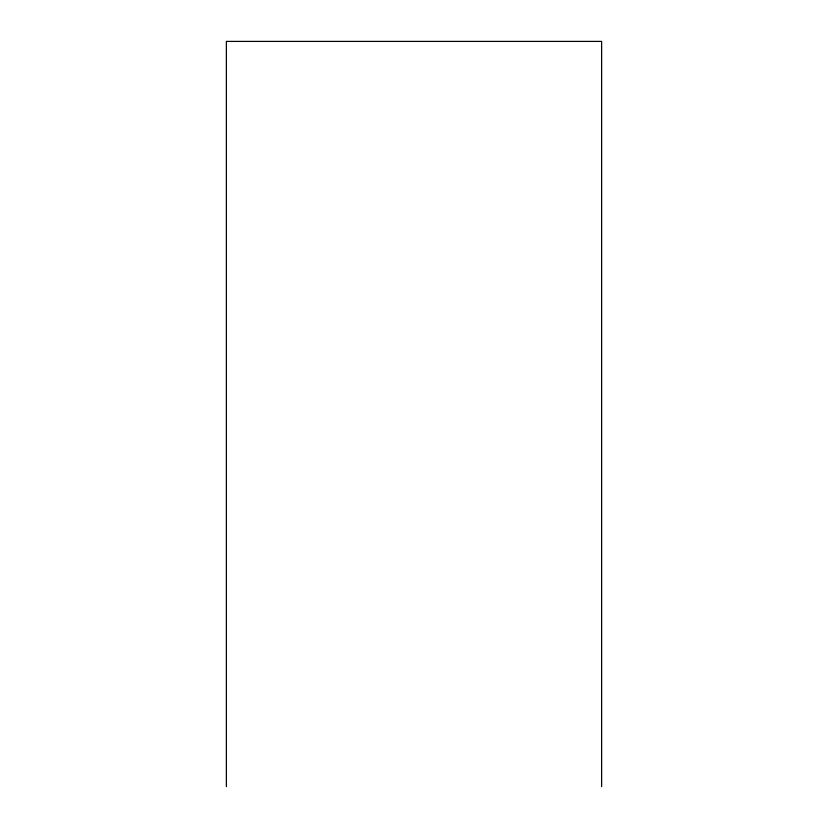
<?xml version="1.0" encoding="UTF-8"?>
<svg xmlns="http://www.w3.org/2000/svg" width="828" height="828" viewBox="0 0 828 828"><rect width="100%" height="100%" fill="white"/><g stroke="black" fill="none" stroke-linecap="round" stroke-linejoin="round"><path stroke-width="1.24" d="M601.635 786.6L601.635 41.4L226.365 41.4L226.365 786.6"/></g></svg>
